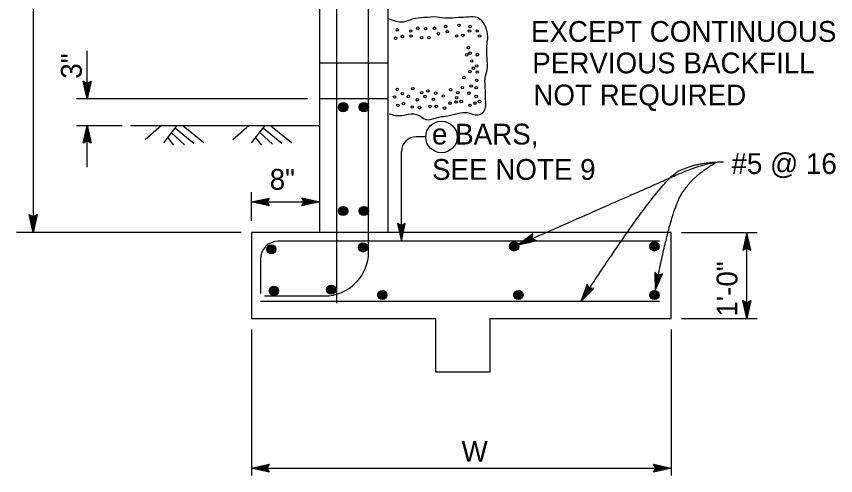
# Model space of a CAD drawing. Extents: x -894 to 866, y -472 to 714.
# Drawn here: x -374.4 to -98.3, y -247.7 to -92.9 of the extents above; entities that cross this region are included whole.
import ezdxf

# ---------------------------------------------------------------- set-up
doc = ezdxf.new("R2010")
doc.units = 0
for name, color, linetype in [('rd_PROFILE-OG', 7, 'Continuous'), ('str_Concrete-A', 7, 'Continuous'), ('str_Hatching-B', 7, 'Continuous'), ('str_Reinforcement-A', 7, 'Continuous'), ('str_Reinforcement-B', 7, 'Continuous'), ('str_Reinforcement-C', 7, 'Continuous'), ('str_Text-A', 7, 'Continuous')]:
    doc.layers.add(name, color=color, linetype=linetype)

msp = doc.modelspace()

# ---------------------------------------------------------------- linework, layer by layer
at = {"layer": 'rd_PROFILE-OG'}
for p, q in [((-334.44, -129.67), (-272.19, -129.67)), ((-325.52, -129.66), (-331, -134.54)), ((-320.31, -129.7), (-324.84, -135.46)), ((-318.2, -129.72), (-311.27, -135.43)), ((-295.92, -129.66), (-301.41, -134.54)), ((-290.72, -129.7), (-295.24, -135.46)), ((-288.6, -129.72), (-281.67, -135.43)), ((-322.02, -132.28), (-317.79, -136.13)), ((-320.76, -130.56), (-314.56, -135.67)), ((-292.3, -132.15), (-288.06, -136)), ((-291.16, -130.56), (-284.96, -135.67)), ((-323.39, -133.8), (-321.41, -136.24)), ((-293.8, -133.8), (-291.81, -136.24))]:
    msp.add_line(p, q, dxfattribs=at)
msp.add_lwpolyline([(-335.96, -129.67), (-272.19, -129.67)], dxfattribs=at)
at = {"layer": 'str_Concrete-A'}
for p, q in [((-272.19, -165.69), (-272.19, 48.31)), ((-249.19, 48.31), (-249.19, -165.69)), ((-249.19, -108.69), (-272.19, -108.69)), ((-249.19, -120.69), (-272.19, -120.69)), ((-153.69, -165.69), (-295.19, -165.69)), ((-295.19, -165.69), (-295.19, -194.69)), ((-153.69, -194.69), (-153.69, -165.69)), ((-295.19, -194.69), (-233.19, -194.69)), ((-233.19, -194.69), (-233.19, -212.69)), ((-214.69, -212.69), (-214.69, -194.69)), ((-214.69, -194.69), (-153.69, -194.69)), ((-233.19, -212.69), (-214.69, -212.69))]:
    msp.add_line(p, q, dxfattribs=at)
at = {"layer": 'str_Hatching-B'}
for centre in [(-239.1, -96.87), (-236.48, -97.05), (-233.48, -96.87), (-229.74, -96.3), (-225.25, -95.93), (-221.51, -96.3), (-246.02, -97.43), (-244.33, -99.67), (-241.53, -97.8), (-241.34, -99.49), (-232.17, -98.74), (-229.18, -97.99), (-226, -99.49), (-223.94, -99.3), (-221.7, -97.8), (-219.08, -97.8), (-218.33, -99.49), (-246.58, -100.23), (-237.79, -100.05), (-235.35, -100.05), (-222.07, -103.41), (-221.51, -105.28), (-222.63, -105.85), (-220.95, -107.9), (-219.08, -105.85), (-220.39, -110.34), (-219.27, -109.59), (-223.57, -113.52), (-221.51, -111.46), (-219.08, -111.64), (-221.14, -116.32), (-219.27, -114.45), (-246.02, -117.44), (-244.33, -118.94), (-240.78, -117.26), (-237.79, -118.57), (-235.73, -118.01), (-233.11, -118.75), (-228.06, -117.63), (-225.63, -118.57), (-224.13, -116.88), (-221.89, -118.75), (-219.45, -116.88), (-246.95, -120.06), (-242.28, -119.88), (-239.28, -121), (-236.66, -119.88), (-233.86, -120.81), (-230.49, -119.69), (-226.19, -121.75), (-226, -120.25), (-224.5, -121.56), (-219.45, -119.88), (-218.33, -121.56), (-245.83, -122.87), (-243.96, -122.31), (-240.97, -123.43), (-238.53, -123.62), (-234.98, -123.24), (-232.92, -123.24), (-230.12, -123.8), (-228.25, -122.12), (-221.51, -122.87), (-219.83, -122.12)]:
    msp.add_circle(centre, 0.418, dxfattribs=at)
msp.add_spline([(-248.82, -125.68), (-246.77, -126.24), (-244.52, -126.24), (-242.28, -125.86), (-238.72, -126.24), (-236.66, -127.55), (-231.99, -126.8), (-228.99, -126.42), (-225.44, -125.49), (-222.45, -125.3), (-218.89, -126.05), (-217.21, -125.3), (-216.27, -123.62), (-216.27, -120.81), (-216.27, -117.82), (-216.46, -113.7), (-215.71, -110.71), (-215.71, -107.9), (-215.9, -103.97), (-215.71, -101.54), (-215.52, -99.49), (-215.9, -97.61), (-216.27, -96.3), (-219.08, -93.31), (-222.07, -93.12), (-225.44, -93.31), (-229.37, -93.5), (-232.55, -93.12), (-237.04, -93.31), (-240.97, -93.87), (-243.96, -94.81), (-249.01, -93.69)], degree=3, dxfattribs=at)
at = {"layer": 'str_Reinforcement-A'}
for centre, radius in [((-264.29, -123.49), 1.56), ((-264.29, -123.49), 1.37), ((-264.29, -123.49), 1.19), ((-264.29, -123.49), 1), ((-264.29, -123.49), 0.812), ((-264.29, -123.49), 0.625), ((-264.29, -123.49), 0.437), ((-264.29, -123.49), 0.187), ((-257.29, -123.49), 1.56), ((-257.29, -123.49), 1.37), ((-257.29, -123.49), 1.19), ((-257.29, -123.49), 1), ((-257.29, -123.49), 0.812), ((-257.29, -123.49), 0.625), ((-257.29, -123.49), 0.437), ((-257.29, -123.49), 0.187), ((-264.29, -158.49), 1.56), ((-264.29, -158.49), 1.37), ((-264.29, -158.49), 1.19), ((-257.29, -158.49), 1.56), ((-257.29, -158.49), 1.37), ((-257.29, -158.49), 1.19), ((-264.29, -158.49), 1), ((-264.29, -158.49), 0.812), ((-264.29, -158.49), 0.625), ((-264.29, -158.49), 0.437), ((-264.29, -158.49), 0.187), ((-257.29, -158.49), 1), ((-257.29, -158.49), 0.812), ((-257.29, -158.49), 0.625), ((-257.29, -158.49), 0.437), ((-257.29, -158.49), 0.187), ((-288.49, -171.4), 1.56), ((-288.49, -171.4), 1.37), ((-288.49, -171.4), 1.19), ((-288.49, -171.4), 1), ((-288.49, -171.4), 0.812), ((-288.49, -171.4), 0.625), ((-288.49, -171.4), 0.437), ((-257.6, -170.74), 1.56), ((-257.6, -170.74), 1.37), ((-257.6, -170.74), 1.19), ((-257.6, -170.74), 1), ((-257.6, -170.74), 0.812), ((-257.6, -170.74), 0.625), ((-257.6, -170.74), 0.437), ((-257.6, -170.74), 0.187), ((-206.65, -170.41), 1.56), ((-206.65, -170.41), 1.37), ((-206.65, -170.41), 1.19), ((-206.65, -170.41), 1), ((-206.65, -170.41), 0.812), ((-206.65, -170.41), 0.625), ((-206.65, -170.41), 0.437), ((-206.65, -170.41), 0.187), ((-159.35, -170.41), 1.56), ((-159.35, -170.41), 1.37), ((-159.35, -170.41), 1.19), ((-159.35, -170.41), 1), ((-159.35, -170.41), 0.812), ((-159.35, -170.41), 0.625), ((-159.35, -170.41), 0.437), ((-159.35, -170.41), 0.187), ((-288.49, -171.4), 0.187), ((-287.61, -185.42), 1.56), ((-287.61, -185.42), 1.37), ((-287.61, -185.42), 1.19), ((-287.61, -185.42), 1), ((-287.61, -185.42), 0.812), ((-287.61, -185.42), 0.625), ((-287.61, -185.42), 0.437), ((-268.29, -184.99), 1.56), ((-268.29, -184.99), 1.37), ((-268.29, -184.99), 1.19), ((-268.29, -184.99), 1), ((-268.29, -184.99), 0.812), ((-268.29, -184.99), 0.625), ((-268.29, -184.99), 0.437), ((-268.29, -184.99), 0.187), ((-287.61, -185.42), 0.187), ((-251.07, -186.8), 1.56), ((-251.07, -186.8), 1.37), ((-251.07, -186.8), 1.19), ((-251.07, -186.8), 1), ((-251.07, -186.8), 0.812), ((-251.07, -186.8), 0.625), ((-251.07, -186.8), 0.437), ((-251.07, -186.8), 0.187), ((-205.21, -186.8), 1.56), ((-205.21, -186.8), 1.56), ((-205.21, -186.8), 1.37), ((-205.21, -186.8), 1.37), ((-205.21, -186.8), 1.19), ((-205.21, -186.8), 1.19), ((-205.21, -186.8), 1), ((-205.21, -186.8), 1), ((-205.21, -186.8), 0.812), ((-205.21, -186.8), 0.812), ((-205.21, -186.8), 0.625), ((-205.21, -186.8), 0.625), ((-205.21, -186.8), 0.437), ((-205.21, -186.8), 0.437), ((-205.21, -186.8), 0.187), ((-205.21, -186.8), 0.187), ((-159.35, -186.8), 1.56), ((-159.35, -186.8), 1.56), ((-159.35, -186.8), 1.37), ((-159.35, -186.8), 1.37), ((-159.35, -186.8), 1.19), ((-159.35, -186.8), 1.19), ((-159.35, -186.8), 1), ((-159.35, -186.8), 1), ((-159.35, -186.8), 0.812), ((-159.35, -186.8), 0.812), ((-159.35, -186.8), 0.625), ((-159.35, -186.8), 0.625), ((-159.35, -186.8), 0.437), ((-159.35, -186.8), 0.437), ((-159.35, -186.8), 0.187), ((-159.35, -186.8), 0.187)]:
    msp.add_circle(centre, radius, dxfattribs=at)
at = {"layer": 'str_Reinforcement-B'}
for p, q in [((-157.69, -168.69), (-286.19, -168.69)), ((-292.19, -174.69), (-292.19, -186.3)), ((-157.69, -188.93), (-292.19, -188.93))]:
    msp.add_line(p, q, dxfattribs=at)
msp.add_arc((-286.19, -174.69), 6, 90, 180, dxfattribs=at)
at = {"layer": 'str_Reinforcement-C'}
for p, q in [((-266.43, -189.6), (-266.43, 43.57)), ((-255.69, -172.71), (-255.69, 43.57)), ((-290.81, -187.13), (-270.69, -187.13))]:
    msp.add_line(p, q, dxfattribs=at)
msp.add_arc((-270.69, -172.13), 15, 270, 0, dxfattribs=at)
at = {"layer": 'str_Text-A'}
for p, q in [((-368.77, 7.85), (-368.77, -165.69)), ((-350.58, -120.69), (-350.58, -104.49)), ((-350.58, -120.69), (-350.58, -104.49)), ((-350.58, -120.69), (-350.58, -104.49)), ((-350.58, -120.69), (-351.91, -114.69)), ((-351.91, -114.69), (-351.91, -114.69)), ((-351.91, -114.69), (-350.58, -115.49)), ((-350.58, -119.3), (-351.55, -114.93)), ((-350.58, -117.93), (-351.2, -115.1)), ((-350.58, -116.55), (-350.84, -115.34)), ((-350.58, -115.49), (-349.24, -114.69)), ((-349.24, -114.69), (-350.58, -120.69)), ((-349.6, -114.91), (-350.58, -119.31)), ((-349.96, -115.14), (-350.58, -117.93)), ((-350.3, -115.32), (-350.58, -116.55)), ((-349.24, -114.69), (-349.24, -114.69)), ((-319.12, -120.69), (-354.16, -120.69)), ((-350.58, -120.69), (-350.58, -120.69)), ((-276.25, -120.69), (-319.12, -120.69)), ((-338.76, -129.72), (-354.16, -129.72)), ((-351.92, -135.67), (-350.58, -129.67)), ((-350.58, -143.67), (-350.58, -129.67)), ((-350.58, -129.67), (-350.58, -129.67)), ((-350.58, -129.67), (-349.25, -135.67)), ((-351.56, -135.46), (-350.58, -131.05)), ((-351.2, -135.22), (-350.58, -132.44)), ((-350.58, -131.07), (-349.61, -135.44)), ((-350.58, -132.44), (-349.96, -135.26)), ((-350.58, -134.87), (-351.92, -135.67)), ((-350.86, -135.05), (-350.58, -133.82)), ((-350.58, -133.82), (-350.31, -135.03)), ((-349.25, -135.67), (-350.58, -134.87)), ((-236.45, -133.47), (-239.64, -133.47)), ((-351.92, -135.67), (-351.92, -135.67)), ((-349.25, -135.67), (-349.25, -135.67)), ((-244.64, -168.69), (-244.64, -138.47)), ((-295.19, -161.8), (-295.19, -152.1)), ((-295.19, -155.43), (-289.19, -154.1)), ((-293.8, -155.43), (-289.43, -154.46)), ((-289.19, -154.1), (-289.99, -155.43)), ((-289.19, -154.1), (-289.19, -154.1)), ((-277.39, -155.43), (-278.19, -154.09)), ((-278.19, -154.09), (-278.19, -154.09)), ((-278.19, -154.09), (-272.19, -155.43)), ((-277.97, -154.44), (-273.57, -155.43)), ((-295.19, -155.43), (-272.19, -155.43)), ((-289.19, -156.77), (-295.19, -155.43)), ((-295.19, -155.43), (-295.19, -155.43)), ((-289.41, -156.41), (-293.81, -155.43)), ((-292.43, -155.43), (-289.6, -154.8)), ((-289.64, -156.05), (-292.43, -155.43)), ((-291.05, -155.43), (-289.84, -155.16)), ((-289.82, -155.71), (-291.05, -155.43)), ((-289.99, -155.43), (-289.19, -156.77)), ((-289.19, -156.77), (-289.19, -156.77)), ((-272.19, -155.43), (-278.19, -156.76)), ((-278.19, -156.76), (-277.39, -155.43)), ((-278.19, -156.76), (-278.19, -156.76)), ((-273.58, -155.43), (-277.96, -156.4)), ((-274.95, -155.43), (-277.78, -156.05)), ((-277.74, -154.8), (-274.95, -155.43)), ((-277.56, -155.15), (-276.33, -155.43)), ((-276.33, -155.43), (-277.54, -155.69)), ((-272.19, -155.43), (-272.19, -155.43)), ((-368.77, -165.69), (-370.1, -159.69)), ((-370.1, -159.69), (-370.1, -159.69)), ((-370.1, -159.69), (-368.77, -160.49)), ((-368.77, -164.3), (-369.74, -159.93)), ((-368.77, -162.93), (-369.39, -160.1)), ((-368.77, -160.49), (-367.43, -159.69)), ((-367.43, -159.69), (-368.77, -165.69)), ((-367.79, -159.91), (-368.77, -164.31)), ((-368.15, -160.14), (-368.77, -162.93)), ((-367.43, -159.69), (-367.43, -159.69)), ((-368.77, -161.55), (-369.04, -160.34)), ((-368.49, -160.32), (-368.77, -161.55)), ((-244.64, -163.49), (-245.99, -162.69)), ((-245.99, -162.69), (-245.99, -162.69)), ((-245.99, -162.69), (-244.64, -168.69)), ((-245.63, -162.91), (-244.65, -167.31)), ((-244.64, -168.69), (-243.32, -162.69)), ((-243.32, -162.69), (-244.64, -163.49)), ((-243.32, -162.69), (-243.32, -162.69)), ((-245.27, -163.14), (-244.65, -165.93)), ((-244.92, -163.32), (-244.65, -164.55)), ((-244.65, -165.93), (-244.02, -163.1)), ((-244.65, -164.55), (-244.38, -163.34)), ((-244.64, -167.3), (-243.67, -162.93)), ((-298.69, -165.69), (-374.42, -165.69)), ((-368.77, -165.69), (-368.77, -165.69)), ((-200.35, -166.16), (-205.25, -169.86)), ((-200.4, -166.57), (-204, -169.29)), ((-203.99, -169.29), (-199.6, -168.36)), ((-200.46, -167), (-202.74, -168.72)), ((-202.74, -168.72), (-199.91, -168.12)), ((-200.48, -167.39), (-201.48, -168.14)), ((-201.48, -168.14), (-200.27, -167.89)), ((-200.52, -167.71), (-200.35, -166.16)), ((-199.24, -168.59), (-200.52, -167.71)), ((-200.35, -166.16), (-200.35, -166.16)), ((-150.19, -165.69), (-124.75, -165.69)), ((-128.25, -165.69), (-129.58, -171.69)), ((-128.26, -167.08), (-129.22, -171.46)), ((-128.25, -194.69), (-128.25, -165.69)), ((-126.91, -171.69), (-128.25, -165.69)), ((-128.25, -165.69), (-128.25, -165.69)), ((-127.27, -171.48), (-128.25, -167.07)), ((-244.64, -168.69), (-244.64, -168.69)), ((-205.25, -169.86), (-199.24, -168.59)), ((-205.25, -169.86), (-205.25, -169.86)), ((-199.24, -168.59), (-199.24, -168.59)), ((-129.58, -171.69), (-128.25, -170.89)), ((-128.25, -168.46), (-128.88, -171.28)), ((-128.25, -169.84), (-128.52, -171.05)), ((-127.63, -171.24), (-128.25, -168.46)), ((-127.97, -171.07), (-128.25, -169.84)), ((-128.25, -170.89), (-126.91, -171.69)), ((-129.58, -171.69), (-129.58, -171.69)), ((-126.91, -171.69), (-126.91, -171.69)), ((-158.04, -180.15), (-159.2, -179.1)), ((-159.2, -179.1), (-159.2, -179.1)), ((-159.2, -179.1), (-159.06, -185.25)), ((-158.89, -179.38), (-158.79, -183.89)), ((-159.06, -185.25), (-156.58, -179.62)), ((-158.78, -183.88), (-156.98, -179.78)), ((-158.58, -179.68), (-158.52, -182.54)), ((-158.52, -182.54), (-157.35, -179.89)), ((-158.28, -179.92), (-158.25, -181.18)), ((-158.25, -181.18), (-157.75, -180.05)), ((-156.58, -179.62), (-158.04, -180.15)), ((-156.58, -179.62), (-156.58, -179.62)), ((-182.05, -183.15), (-184.13, -188.93)), ((-184.13, -188.93), (-179.79, -184.58)), ((-181.86, -183.52), (-183.39, -187.77)), ((-183.38, -187.76), (-180.22, -184.58)), ((-181.68, -183.91), (-182.65, -186.6)), ((-182.65, -186.6), (-180.61, -184.55)), ((-181.34, -184.54), (-182.05, -183.15)), ((-182.05, -183.15), (-182.05, -183.15)), ((-181.49, -184.25), (-181.91, -185.43)), ((-181.91, -185.43), (-181.04, -184.55)), ((-179.79, -184.58), (-181.34, -184.54)), ((-179.79, -184.58), (-179.79, -184.58)), ((-159.06, -185.25), (-159.06, -185.25)), ((-184.13, -188.93), (-184.13, -188.93)), ((-128.25, -194.69), (-129.58, -188.69)), ((-129.58, -188.69), (-129.58, -188.69)), ((-129.58, -188.69), (-128.25, -189.49)), ((-128.26, -193.3), (-129.22, -188.93)), ((-128.25, -191.93), (-128.88, -189.1)), ((-128.25, -190.55), (-128.52, -189.34)), ((-128.25, -189.49), (-126.91, -188.69)), ((-126.91, -188.69), (-128.25, -194.69)), ((-127.27, -188.91), (-128.25, -193.31)), ((-127.63, -189.14), (-128.25, -191.93)), ((-127.97, -189.32), (-128.25, -190.55)), ((-126.91, -188.69), (-126.91, -188.69)), ((-150.19, -194.69), (-124.75, -194.69)), ((-128.25, -194.69), (-128.25, -194.69)), ((-295.19, -198.41), (-295.19, -247.68)), ((-153.69, -198.41), (-153.69, -247.68)), ((-295.19, -245.18), (-289.19, -243.84)), ((-289.19, -246.51), (-295.19, -245.18)), ((-295.19, -245.18), (-295.19, -245.18)), ((-295.19, -245.18), (-153.69, -245.18)), ((-289.41, -246.16), (-293.81, -245.18)), ((-293.8, -245.17), (-289.43, -244.2)), ((-292.43, -245.18), (-289.6, -244.55)), ((-289.64, -245.8), (-292.43, -245.18)), ((-291.05, -245.18), (-289.84, -244.91)), ((-289.82, -245.45), (-291.05, -245.18)), ((-289.19, -243.84), (-289.99, -245.18)), ((-289.99, -245.18), (-289.19, -246.51)), ((-289.19, -243.84), (-289.19, -243.84)), ((-158.89, -245.18), (-159.69, -243.83)), ((-159.69, -243.83), (-159.69, -243.83)), ((-159.69, -243.83), (-153.69, -245.18)), ((-153.69, -245.18), (-159.69, -246.5)), ((-159.69, -246.5), (-158.89, -245.18)), ((-159.47, -244.19), (-155.07, -245.17)), ((-155.08, -245.18), (-159.46, -246.15)), ((-156.45, -245.17), (-159.28, -245.8)), ((-159.24, -244.55), (-156.45, -245.17)), ((-159.06, -244.9), (-157.84, -245.17)), ((-157.84, -245.17), (-159.04, -245.44)), ((-153.69, -245.18), (-153.69, -245.18)), ((-289.19, -246.51), (-289.19, -246.51)), ((-159.69, -246.5), (-159.69, -246.5))]:
    msp.add_line(p, q, dxfattribs=at)
msp.add_circle((-231.13, -133.5), 5.32, dxfattribs=at)
msp.add_arc((-239.64, -138.47), 5, 90, 180, dxfattribs=at)
for points in [[(-205.25, -169.86), (-161.23, -150.47), (-143.27, -142.48), (-138.57, -142.09)], [(-184.13, -188.93), (-157.57, -148.22), (-145.11, -141.92), (-136.05, -141.92)], [(-159.05, -185.28), (-153.96, -158.65), (-146.26, -146.49), (-138.57, -142.09)]]:
    msp.add_open_spline(points, degree=2, dxfattribs=at)

# ---------------------------------------------------------------- texts
for s, p in [('EXCEPT CONTINUOUS', (-200.99, -101.46)), ('PERVIOUS BACKFILL', (-200.54, -112.08)), ('NOT REQUIRED', (-200.17, -122.87)), ('e BARS,', (-234.33, -136.07)), ('#5 @ 16', (-133.4, -146)), ('SEE NOTE 9', (-234.33, -147.97)), ('8"', (-289.05, -151.32)), ('W', (-224.36, -243))]:
    msp.add_text(s, height=7, dxfattribs=at).set_placement(p)
for s, p in [('3"', (-352.39, -113.89)), ('1\'-0"', (-131.39, -194.08))]:
    msp.add_text(s, height=7, rotation=90, dxfattribs=at).set_placement(p)

doc.saveas('drawing.dxf')
